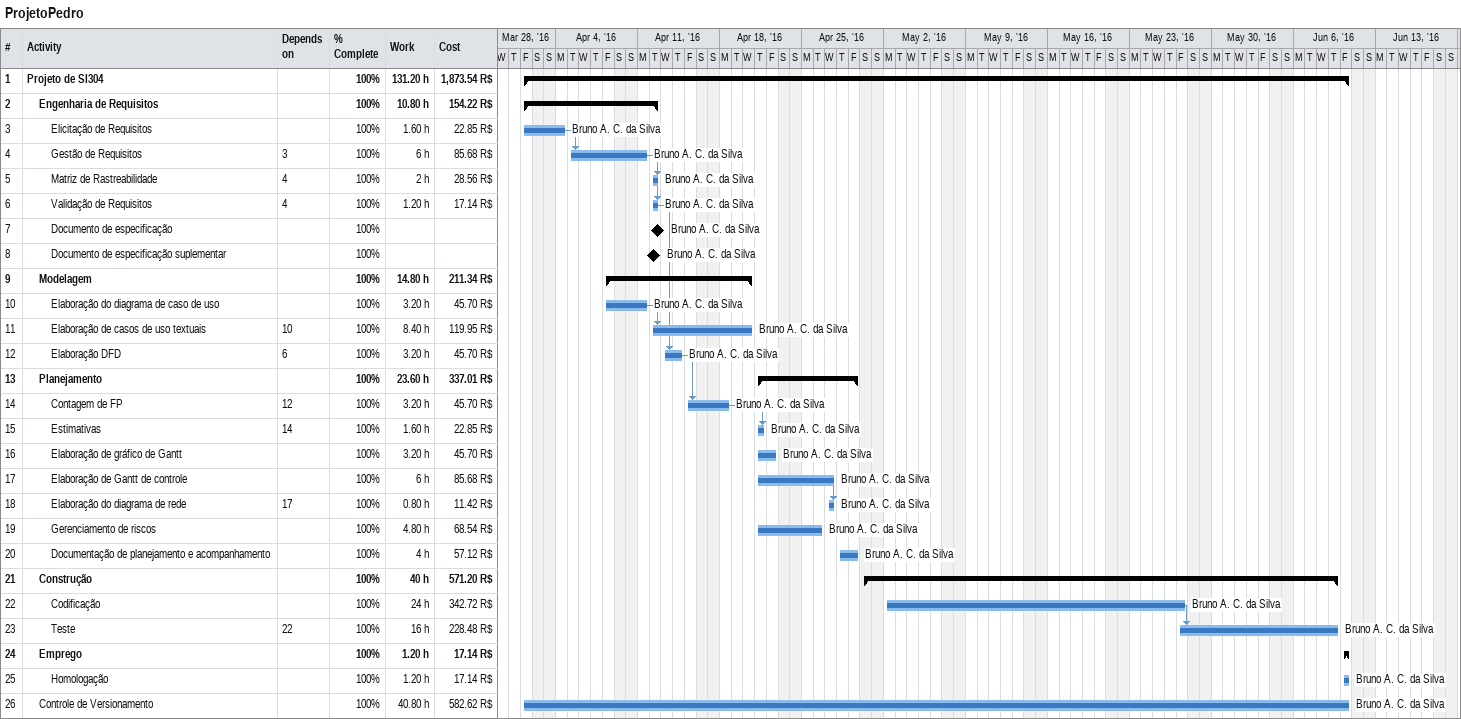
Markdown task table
ProjetoPedro

| ID | Level | Task | Start | Finish | Predecessors | Resources | % complete | Work (h) | Cost (R$) |
|---|---|---|---|---|---|---|---|---|---|
| 1 | 1 | **Projeto de SI304** | 2016-04-01 | 2016-06-10 |  |  | 100 | 131.20 | 1873.54 |
| 2 | 2 | **Engenharia de Requisitos** | 2016-04-01 | 2016-04-12 |  |  | 100 | 10.80 | 154.22 |
| 3 | 3 | Elicitação de Requisitos | 2016-04-01 | 2016-04-04 |  | Bruno A. C. da Silva | 100 | 1.60 | 22.85 |
| 4 | 3 | Gestão de Requisitos | 2016-04-05 | 2016-04-11 | 3 | Bruno A. C. da Silva | 100 | 6 | 85.68 |
| 5 | 3 | Matriz de Rastreabilidade | 2016-04-12 | 2016-04-12 | 4 | Bruno A. C. da Silva | 100 | 2 | 28.56 |
| 6 | 3 | Validação de Requisitos | 2016-04-12 | 2016-04-12 | 4 | Bruno A. C. da Silva | 100 | 1.20 | 17.14 |
| 7 | 3 | Documento de especificação (milestone) | 2016-04-12 | 2016-04-12 |  | Bruno A. C. da Silva | 100 |  |  |
| 8 | 3 | Documento de especificação suplementar (milestone) | 2016-04-12 | 2016-04-12 |  | Bruno A. C. da Silva | 100 |  |  |
| 9 | 2 | **Modelagem** | 2016-04-08 | 2016-04-20 |  |  | 100 | 14.80 | 211.34 |
| 10 | 3 | Elaboração do diagrama de caso de uso | 2016-04-08 | 2016-04-11 |  | Bruno A. C. da Silva | 100 | 3.20 | 45.70 |
| 11 | 3 | Elaboração de casos de uso textuais | 2016-04-12 | 2016-04-20 | 10 | Bruno A. C. da Silva | 100 | 8.40 | 119.95 |
| 12 | 3 | Elaboração DFD | 2016-04-13 | 2016-04-14 | 6 | Bruno A. C. da Silva | 100 | 3.20 | 45.70 |
| 13 | 2 | **Planejamento** | 2016-04-21 | 2016-04-29 |  |  | 100 | 23.60 | 337.01 |
| 14 | 3 | Contagem de FP | 2016-04-15 | 2016-04-18 | 12 | Bruno A. C. da Silva | 100 | 3.20 | 45.70 |
| 15 | 3 | Estimativas | 2016-04-21 | 2016-04-21 | 14 | Bruno A. C. da Silva | 100 | 1.60 | 22.85 |
| 16 | 3 | Elaboração de gráfico de Gantt | 2016-04-21 | 2016-04-22 |  | Bruno A. C. da Silva | 100 | 3.20 | 45.70 |
| 17 | 3 | Elaboração de Gantt de controle | 2016-04-21 | 2016-04-27 |  | Bruno A. C. da Silva | 100 | 6 | 85.68 |
| 18 | 3 | Elaboração do diagrama de rede | 2016-04-27 | 2016-04-27 | 17 | Bruno A. C. da Silva | 100 | 0.80 | 11.42 |
| 19 | 3 | Gerenciamento de riscos | 2016-04-21 | 2016-04-26 |  | Bruno A. C. da Silva | 100 | 4.80 | 68.54 |
| 20 | 3 | Documentação de planejamento e acompanhamento | 2016-04-28 | 2016-04-29 |  | Bruno A. C. da Silva | 100 | 4 | 57.12 |
| 21 | 2 | **Construção** | 2016-04-30 | 2016-06-09 |  |  | 100 | 40 | 571.20 |
| 22 | 3 | Codificação | 2016-05-02 | 2016-05-27 |  | Bruno A. C. da Silva | 100 | 24 | 342.72 |
| 23 | 3 | Teste | 2016-05-27 | 2016-06-09 | 22 | Bruno A. C. da Silva | 100 | 16 | 228.48 |
| 24 | 2 | **Emprego** | 2016-06-10 | 2016-06-10 |  |  | 100 | 1.20 | 17.14 |
| 25 | 3 | Homologação | 2016-06-10 | 2016-06-10 |  | Bruno A. C. da Silva | 100 | 1.20 | 17.14 |
| 26 | 2 | Controle de Versionamento | 2016-04-01 | 2016-06-10 |  | Bruno A. C. da Silva | 100 | 40.80 | 582.62 |
